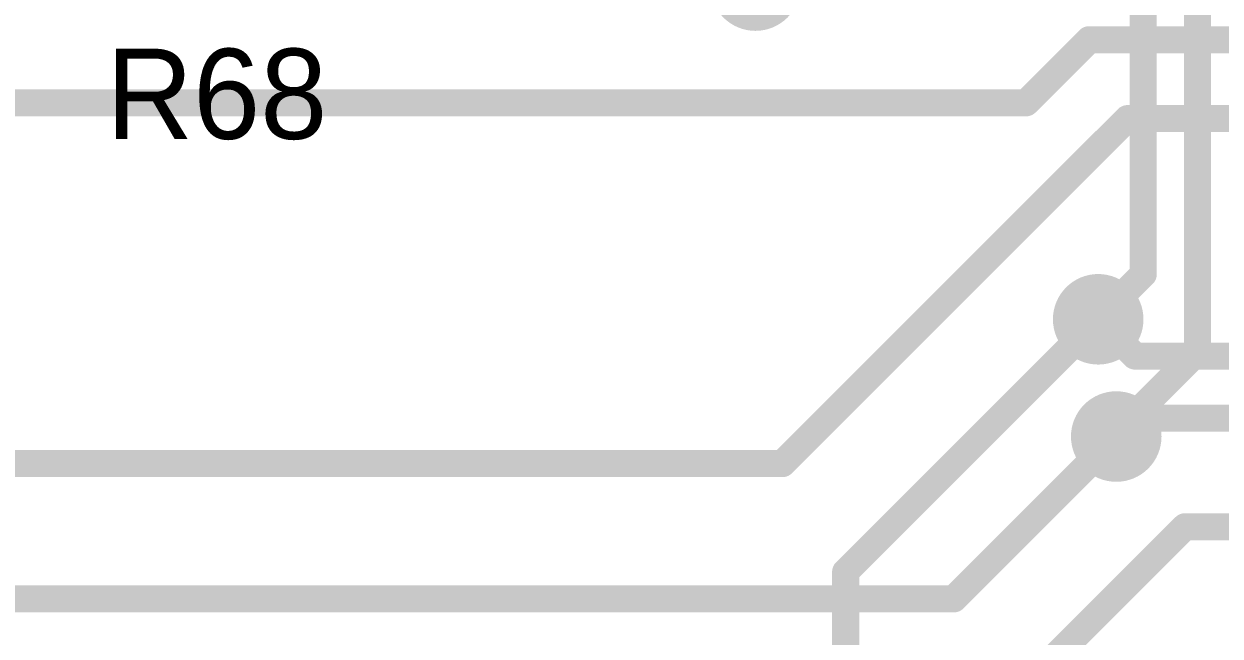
# Model space of a CAD drawing. Header units: millimetres. Extents: x 29 to 180, y 30 to 200.
# Drawn here: x 125.99 to 139.25, y 159.39 to 166.18 of the extents above; entities that cross this region are included whole.
import ezdxf

# ---------------------------------------------------------------- set-up
doc = ezdxf.new("R2010")
doc.units = ezdxf.units.MM
for name, color, linetype in [('BottomLayer', 5, 'Continuous'), ('BottomSolder', 6, 'Continuous'), ('MultiLayer', 9, 'Continuous'), ('TopLayer', 1, 'Continuous'), ('TopOverlay', 2, 'Continuous'), ('TopSolder', 216, 'Continuous'), ('ViaHoleLayer', 16, 'Continuous')]:
    doc.layers.add(name, color=color, linetype=linetype)

msp = doc.modelspace()

# ---------------------------------------------------------------- linework, layer by layer
at = {"layer": 'BottomLayer', "const_width": 0.3}
for points in [[(138.4, 163.4), (138.4, 168.907)], [(139, 162.537), (139, 168.8)], [(137.9, 162.9), (138.4, 163.4)], [(135.1, 160.1), (137.9, 162.9)], [(138.1, 161.637), (139, 162.537)], [(138.1, 161.6), (138.1, 161.637)], [(136.8, 158.537), (138.863, 160.6)], [(138.863, 160.6), (139.8, 160.6)], [(135.1, 150.2), (135.1, 160.1)]]:
    msp.add_lwpolyline(points, dxfattribs=at)
at = {"layer": 'BottomLayer'}
for points, const_width in [([(138.325, 163.4, 1), (138.475, 163.4, 1)], 0.15), ([(138.325, 163.4, 1), (138.475, 163.4, 1)], 0.15), ([(137.7, 162.9, 1), (138.1, 162.9, 1)], 0.4), ([(137.825, 162.9, 1), (137.975, 162.9, 1)], 0.15), ([(137.825, 162.9, 1), (137.975, 162.9, 1)], 0.15), ([(138.925, 162.537, 1), (139.075, 162.537, 1)], 0.15), ([(138.925, 162.537, 1), (139.075, 162.537, 1)], 0.15), ([(137.9, 161.6, 1), (138.3, 161.6, 1)], 0.4), ([(138.025, 161.637, 1), (138.175, 161.637, 1)], 0.15), ([(138.025, 161.637, 1), (138.175, 161.637, 1)], 0.15), ([(138.025, 161.6, 1), (138.175, 161.6, 1)], 0.15), ([(138.788, 160.6, 1), (138.938, 160.6, 1)], 0.15), ([(138.788, 160.6, 1), (138.938, 160.6, 1)], 0.15), ([(135.025, 160.1, 1), (135.175, 160.1, 1)], 0.15), ([(135.025, 160.1, 1), (135.175, 160.1, 1)], 0.15)]:
    msp.add_lwpolyline(points, format="xyb", close=True, dxfattribs=dict(at, const_width=const_width))
at = {"layer": 'BottomSolder', "const_width": 0.502}
for points in [[(133.849, 166.6, 1), (134.351, 166.6, 1)], [(137.649, 162.9, 1), (138.151, 162.9, 1)], [(137.849, 161.6, 1), (138.351, 161.6, 1)]]:
    msp.add_lwpolyline(points, format="xyb", close=True, dxfattribs=at)
at = {"layer": 'MultiLayer', "const_width": 0.4}
for points in [[(137.7, 162.9, 1), (138.1, 162.9, 1)], [(137.9, 161.6, 1), (138.3, 161.6, 1)]]:
    msp.add_lwpolyline(points, format="xyb", close=True, dxfattribs=at)
at = {"layer": 'TopLayer', "const_width": 0.3}
for points in [[(137.1, 165.3), (137.8, 166)], [(137.8, 166), (141.525, 166)], [(118.9, 165.3), (137.1, 165.3)], [(134.4, 161.3), (138.225, 165.125)], [(138.225, 165.125), (143.625, 165.125)], [(137.9, 162.9), (138.308, 162.492)], [(138.308, 162.492), (150.292, 162.492)], [(138.1, 161.6), (138.304, 161.804)], [(138.304, 161.804), (151.404, 161.804)], [(136.3, 159.8), (138.1, 161.6)], [(119.175, 161.3), (134.4, 161.3)], [(119.175, 159.8), (136.3, 159.8)]]:
    msp.add_lwpolyline(points, dxfattribs=at)
at = {"layer": 'TopLayer'}
for points, const_width in [([(137.725, 166, 1), (137.875, 166, 1)], 0.15), ([(137.725, 166, 1), (137.875, 166, 1)], 0.15), ([(137.025, 165.3, 1), (137.175, 165.3, 1)], 0.15), ([(137.025, 165.3, 1), (137.175, 165.3, 1)], 0.15), ([(138.15, 165.125, 1), (138.3, 165.125, 1)], 0.15), ([(138.15, 165.125, 1), (138.3, 165.125, 1)], 0.15), ([(137.7, 162.9, 1), (138.1, 162.9, 1)], 0.4), ([(137.825, 162.9, 1), (137.975, 162.9, 1)], 0.15), ([(138.233, 162.492, 1), (138.383, 162.492, 1)], 0.15), ([(138.233, 162.492, 1), (138.383, 162.492, 1)], 0.15), ([(137.9, 161.6, 1), (138.3, 161.6, 1)], 0.4), ([(138.229, 161.804, 1), (138.379, 161.804, 1)], 0.15), ([(138.229, 161.804, 1), (138.379, 161.804, 1)], 0.15), ([(138.025, 161.6, 1), (138.175, 161.6, 1)], 0.15), ([(138.025, 161.6, 1), (138.175, 161.6, 1)], 0.15), ([(134.325, 161.3, 1), (134.475, 161.3, 1)], 0.15), ([(134.325, 161.3, 1), (134.475, 161.3, 1)], 0.15), ([(136.225, 159.8, 1), (136.375, 159.8, 1)], 0.15), ([(136.225, 159.8, 1), (136.375, 159.8, 1)], 0.15)]:
    msp.add_lwpolyline(points, format="xyb", close=True, dxfattribs=dict(at, const_width=const_width))
at = {"layer": 'TopSolder', "const_width": 0.502}
for points in [[(133.849, 166.6, 1), (134.351, 166.6, 1)], [(137.649, 162.9, 1), (138.151, 162.9, 1)], [(137.849, 161.6, 1), (138.351, 161.6, 1)]]:
    msp.add_lwpolyline(points, format="xyb", close=True, dxfattribs=at)
at = {"layer": 'ViaHoleLayer', "const_width": 0.25}
for points in [[(137.775, 162.9, 1), (138.025, 162.9, 1)], [(137.975, 161.6, 1), (138.225, 161.6, 1)]]:
    msp.add_lwpolyline(points, format="xyb", close=True, dxfattribs=at)

# ---------------------------------------------------------------- texts
at = {"layer": 'TopOverlay'}
msp.add_text('R68', height=1, dxfattribs=at).set_placement((126.9, 164.9))

doc.saveas('drawing.dxf')
